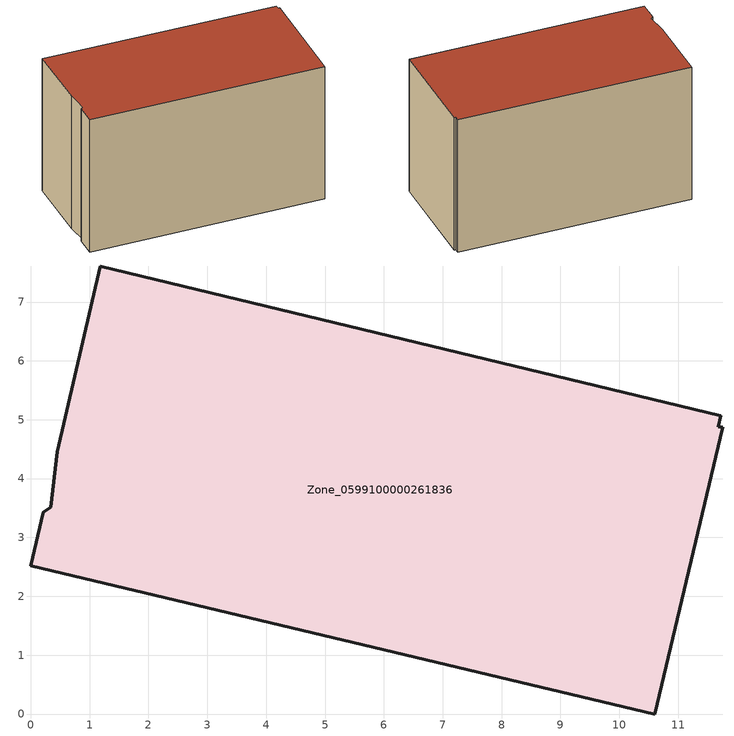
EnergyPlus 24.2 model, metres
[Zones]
Zone_0599100000261836
 floor ground (C_G): 0.34,3.51 0.45,4.46 1.18,7.61 11.73,5.07 11.68,4.88 11.76,4.87 10.61,0 0,2.52 0.21,3.43 z0
 wall outside (C_F): 0,2.52 10.61,0 11.76,4.87 11.68,4.88 11.73,5.07 1.18,7.61 0.45,4.46 0.34,3.51 0.21,3.43 0,2.52 z0:6.76
 roof outside (C_R): 0.45,4.46 0.34,3.51 0.21,3.43 0,2.52 10.61,0 11.76,4.87 11.68,4.88 11.73,5.07 1.18,7.61 z6.76
[BUILDING]
Pand.0599100000261836: North Axis=0; Terrain=City; Loads Convergence Tolerance Value=0.04; Temperature Convergence Tolerance Value=0.4; Solar Distribution=FullExterior; Maximum Number of Warmup Days=25; Minimum Number of Warmup Days=1
[Site:Location]
Rotterdam.The.Hague.AP_ZH_NLD Design_Conditions: Latitude=51.96; Longitude=4.45; Time Zone=1; Elevation=-4.5
[SITE:GROUNDTEMPERATURE:BUILDINGSURFACE]
18, 18, 18, 18, 18, 18, 18, 18, 18, 18, 18, 18
[MATERIAL] Thermal Absorptance=0.9; Solar Absorptance=0.7; Visible Absorptance=0.7
Name | Roughness | Thickness | Conductivity | Density | Specific Heat
G.TI.1946 | MediumSmooth | 0.15 | 1 | 540 | 1210
F.TI.1946 | Rough | 0.3 | 0.857143 | 1920 | 840
R.TI.1946 | MediumRough | 0.2 | 0.1 | 1500 | 1000
[CONSTRUCTION]
C_G: G.TI.1946
C_F: F.TI.1946
C_R: R.TI.1946
[ZONE]
Zone_0599100000261836: Type=1; Multiplier=1; Ceiling Height=Autocalculate; Volume=Autocalculate; Floor Area=autocalculate; Part of Total Floor Area=Yes
[ZONEINFILTRATION:DESIGNFLOWRATE]
Infil_Zone_0599100000261836: Zone or ZoneList or Space or SpaceList=Zone_0599100000261836; Schedule=AlwaysOn; Design Flow Rate Calculation Method=Flow/Area; Flow Rate per Floor Area=0.003; Constant Term Coefficient=1; Temperature Term Coefficient=0; Velocity Term Coefficient=0; Velocity Squared Term Coefficient=0
[HVACTEMPLATE:ZONE:IDEALLOADSAIRSYSTEM]
Zone_0599100000261836: Maximum Heating Supply Air Temperature=50; Minimum Cooling Supply Air Temperature=13; Maximum Heating Supply Air Humidity Ratio=0.0156; Minimum Cooling Supply Air Humidity Ratio=0.0077; Heating Limit=NoLimit; Cooling Limit=NoLimit; Dehumidification Control Type=ConstantSensibleHeatRatio; Cooling Sensible Heat Ratio=0.7; Dehumidification Setpoint=60; Humidification Control Type=None; Humidification Setpoint=30; Outdoor Air Method=None; Outdoor Air Flow Rate per Person=0.00944; Outdoor Air Flow Rate per Zone Floor Area=0; Outdoor Air Flow Rate per Zone=0; Demand Controlled Ventilation Type=None; Outdoor Air Economizer Type=NoEconomizer; Heat Recovery Type=None; Sensible Heat Recovery Effectiveness=0.7; Latent Heat Recovery Effectiveness=0.65
[ZONECONTROL:THERMOSTAT]
ThermostatControl_Zone_0599100000261836: Zone or ZoneList=Zone_0599100000261836; Control Type Schedule=DualSetpointControlType; Control 1=Thermostat_Zone_0599100000261836; Temperature Difference Between Cutout And Setpoint=0
[THERMOSTATSETPOINT:DUALSETPOINT]
Thermostat_Zone_0599100000261836: Heating Setpoint Temperature Schedule=HeatingSetpoint_Zone_0599100000261836; Cooling Setpoint Temperature Schedule=CoolingSetpoint_Zone_0599100000261836
[SCHEDULE:COMPACT]
HeatingSetpoint_Zone_0599100000261836: Through: 12/31, For: AllDays, Until: 24:00, 21
CoolingSetpoint_Zone_0599100000261836: Through: 12/31, For: AllDays, Until: 24:00, 24
DualSetpointControlType: Through: 12/31, For: AllDays, Until: 24:00, 4
AlwaysOn: Through: 12/31, For: AllDays, Until: 24:00, 1
